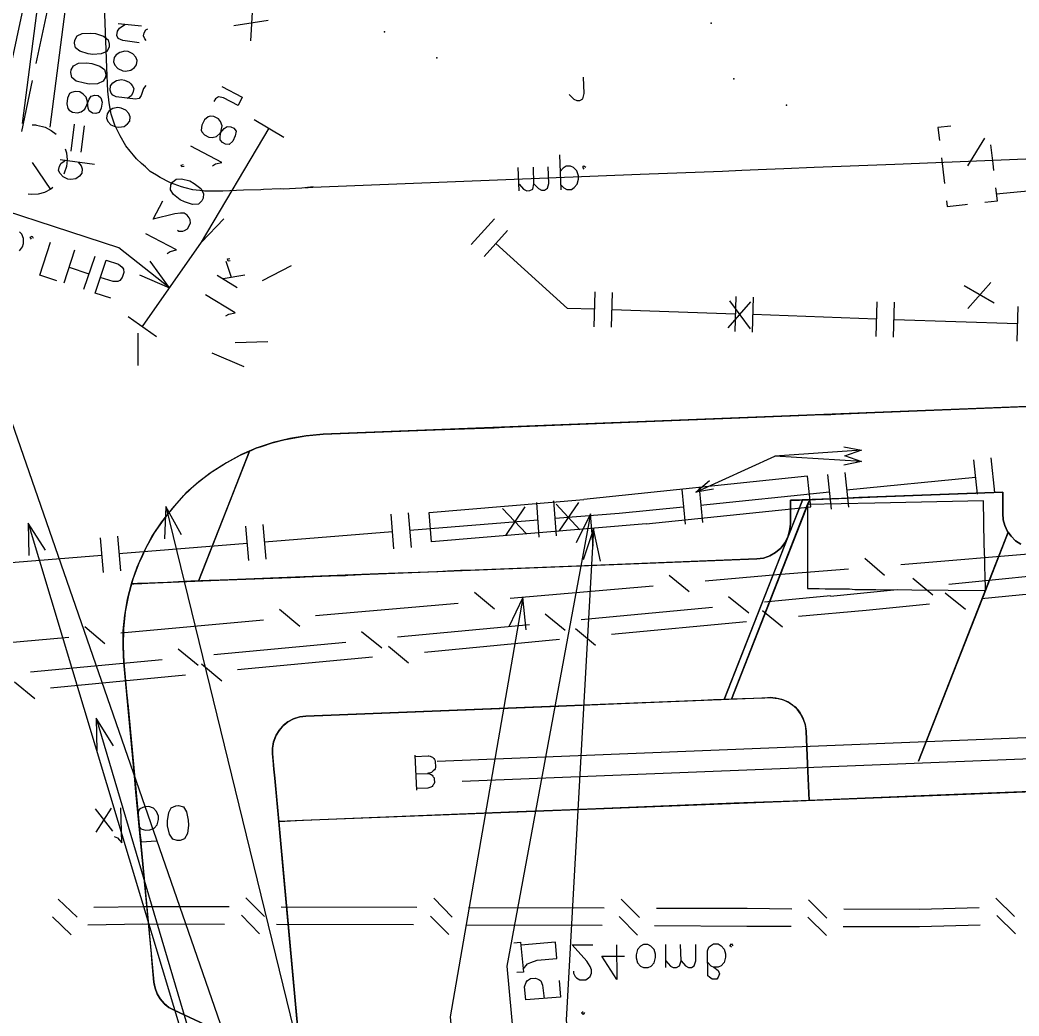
# Model space of a CAD drawing. Header units: metres. Extents: x 131 to 658, y 22 to 173.
# Drawn here: x 443.13 to 473.25, y 56.57 to 86.58 of the extents above; entities that cross this region are included whole.
import ezdxf

# ---------------------------------------------------------------- set-up
doc = ezdxf.new("R2010")
doc.units = ezdxf.units.M
for name, color, linetype in [('ELECTR_CABLE', 7, 'Continuous'), ('ELECTR_CABLE_COMM', 7, 'Continuous'), ('GAS', 7, 'Continuous'), ('GRASS', 7, 'Continuous'), ('OVERHEAD_POWER_LINE', 7, 'Continuous'), ('ROAD', 7, 'Continuous'), ('SEWER', 7, 'Continuous'), ('SIDEWALK_PATH', 7, 'Continuous'), ('TREE', 7, 'Continuous'), ('WATER_PIPELINE', 7, 'Continuous')]:
    doc.layers.add(name, color=color, linetype=linetype)

msp = doc.modelspace()

# ---------------------------------------------------------------- linework, layer by layer
at = {"layer": 'ELECTR_CABLE'}
for points in [[(459.683, 84.343), (459.828, 84.199), (459.828, 84.199), (459.916, 84.154), (459.916, 84.154), (460.005, 84.154), (460.005, 84.154), (460.094, 84.21), (460.094, 84.21), (460.138, 84.365), (460.138, 84.365), (460.116, 84.864)], [(450.185, 83.588), (451.083, 83.056)], [(446.822, 77.352), (448.598, 79.893), (448.598, 79.893), (450.64, 83.322)], [(459.439, 81.469), (459.406, 82.523)], [(458.174, 81.435), (458.152, 82.135)], [(458.174, 81.635), (458.307, 81.491), (458.307, 81.491), (458.407, 81.435), (458.407, 81.435), (458.496, 81.447), (458.496, 81.447), (458.585, 81.491), (458.585, 81.491), (458.618, 81.646), (458.618, 81.646), (458.607, 82.146)], [(458.618, 81.646), (458.762, 81.502), (458.762, 81.502), (458.851, 81.458), (458.851, 81.458), (458.94, 81.458), (458.94, 81.458), (459.029, 81.513), (459.029, 81.513), (459.073, 81.657), (459.073, 81.657), (459.051, 82.157)], [(459.428, 81.624), (459.528, 81.524), (459.528, 81.524), (459.617, 81.48), (459.617, 81.48), (459.75, 81.48), (459.75, 81.48), (459.839, 81.535), (459.839, 81.535), (459.928, 81.635), (459.928, 81.635), (459.961, 81.791), (459.961, 81.791), (459.961, 81.89), (459.961, 81.89), (459.916, 82.035), (459.916, 82.035), (459.817, 82.135), (459.817, 82.135), (459.728, 82.179), (459.728, 82.179), (459.595, 82.179), (459.595, 82.179), (459.506, 82.123), (459.506, 82.123), (459.417, 82.024)], [(460.138, 82.09), (460.094, 82.146), (460.094, 82.146), (460.127, 82.19), (460.127, 82.19), (460.183, 82.146)], [(446.733, 78.905), (447.632, 78.517), (447.632, 78.517), (446.112, 79.715), (446.112, 79.715), (440.741, 81.469)], [(448.598, 79.893), (449.275, 80.592)], [(443.116, 79.627), (443.205, 79.749), (443.205, 79.749), (443.238, 79.849), (443.238, 79.849), (443.238, 80.004), (443.238, 80.004), (443.183, 80.126), (443.183, 80.126), (443.116, 80.204)], [(443.471, 79.982), (443.438, 80.037), (443.438, 80.037), (443.493, 80.071), (443.493, 80.071), (443.527, 80.015)], [(444.237, 78.728), (443.726, 78.894), (443.726, 78.894), (444.048, 79.893)], [(444.459, 78.661), (444.78, 79.66)], [(445.38, 79.46), (445.047, 78.462)], [(445.868, 78.206), (445.391, 78.351), (445.391, 78.351), (445.724, 79.349), (445.724, 79.349), (446.101, 79.227), (446.101, 79.227), (446.212, 79.138), (446.212, 79.138), (446.245, 79.072), (446.245, 79.072), (446.256, 78.972), (446.256, 78.972), (446.212, 78.828), (446.212, 78.828), (446.134, 78.739), (446.134, 78.739), (446.079, 78.706), (446.079, 78.706), (445.935, 78.706), (445.935, 78.706), (445.546, 78.828)], [(447.632, 78.517), (447.055, 79.316)], [(449.508, 78.828), (449.341, 79.305)], [(449.463, 79.327), (449.408, 79.316), (449.408, 79.316), (449.386, 79.383), (449.386, 79.383), (449.452, 79.394)], [(444.614, 79.138), (445.202, 78.939)], [(450.44, 78.739), (451.316, 79.183)], [(449.674, 78.517), (449.075, 78.883)], [(449.907, 78.894), (449.252, 78.783)], [(449.33, 77.674), (449.419, 77.718), (449.419, 77.718), (449.619, 77.762), (449.619, 77.762), (448.72, 78.306)], [(446.389, 77.651), (447.244, 77.052)], [(446.678, 77.152), (446.678, 76.176)], [(449.619, 76.864), (450.595, 76.897)], [(448.908, 76.553), (449.874, 76.142)], [(447.521, 71.926), (447.488, 70.949)], [(447.998, 71.071), (447.521, 71.926), (447.521, 71.926), (455.788, 38.147), (455.788, 38.147), (456.543, 29.847)], [(443.893, 70.605), (443.371, 71.426), (453.502, 37.781), (454.782, 23.66)], [(443.371, 71.426), (443.393, 70.45)], [(445.946, 64.713), (445.424, 65.545), (445.424, 65.545), (453.613, 37.914), (453.613, 37.914), (454.313, 30.124)], [(445.424, 65.545), (445.446, 64.568)]]:
    msp.add_lwpolyline(points, dxfattribs=at)
at = {"layer": 'ELECTR_CABLE_COMM'}
for points in [[(474.02, 70.527), (469.682, 70.172)], [(469.193, 69.85), (468.594, 70.361)], [(468.106, 70.039), (465.942, 69.862)], [(475.141, 69.973), (471.135, 69.573)], [(463.301, 69.351), (462.702, 69.85)], [(465.942, 69.862), (463.789, 69.673)], [(470.647, 69.251), (470.048, 69.751)], [(457.431, 68.83), (456.832, 69.329)], [(462.213, 69.529), (457.908, 69.151)], [(469.571, 69.418), (467.562, 69.218)], [(471.635, 68.818), (471.024, 69.318)], [(475.94, 69.518), (472.112, 69.14)], [(456.343, 69.007), (452.038, 68.63)], [(458.385, 68.208), (458.285, 69.185), (458.285, 69.185), (456.099, 56.545), (456.099, 56.545), (456.576, 51.319)], [(458.285, 69.185), (457.864, 68.297)], [(465.099, 68.707), (464.488, 69.207)], [(467.562, 69.229), (465.576, 69.04)], [(470.547, 68.985), (468.638, 68.796)], [(451.561, 68.308), (450.95, 68.818)], [(459.561, 68.186), (458.962, 68.685)], [(464.011, 68.885), (460.05, 68.508)], [(466.12, 68.286), (465.509, 68.785)], [(468.638, 68.796), (466.597, 68.608)], [(450.473, 68.497), (446.168, 68.108)], [(465.032, 68.452), (460.96, 68.064)], [(445.69, 67.786), (445.08, 68.297)], [(454.035, 67.653), (453.425, 68.153)], [(458.485, 68.363), (454.512, 67.986)], [(460.482, 67.742), (459.872, 68.241)], [(444.603, 67.975), (440.297, 67.598)], [(452.948, 67.831), (448.975, 67.454)], [(459.395, 67.92), (455.322, 67.531)], [(448.498, 67.132), (447.899, 67.631)], [(454.845, 67.209), (454.235, 67.709)], [(447.41, 67.309), (443.449, 66.932)], [(449.208, 66.666), (448.598, 67.176)], [(453.758, 67.387), (449.685, 66.999)], [(443.571, 66.133), (442.961, 66.632)], [(448.121, 66.843), (444.048, 66.455)], [(444.847, 59.553), (444.281, 60.096)], [(450.495, 59.575), (449.94, 60.13)], [(456.155, 59.553), (455.6, 60.119)], [(461.803, 59.542), (461.248, 60.096)], [(467.451, 59.519), (466.896, 60.074)], [(473.11, 59.575), (472.545, 60.119)], [(449.43, 59.863), (446.833, 59.863), (446.833, 59.863), (445.358, 59.841)], [(455.089, 59.841), (451.006, 59.852)], [(460.738, 59.819), (456.654, 59.83)], [(466.397, 59.797), (465.054, 59.808), (465.054, 59.808), (462.313, 59.808)], [(472.045, 59.83), (470.248, 59.786), (470.248, 59.786), (467.962, 59.797)], [(444.669, 59.02), (444.104, 59.564)], [(449.297, 59.331), (446.833, 59.342), (446.833, 59.342), (445.169, 59.309)], [(450.351, 59.053), (449.807, 59.608)], [(456.055, 59.031), (455.5, 59.586)], [(461.747, 59.009), (461.193, 59.575)], [(467.44, 58.998), (466.885, 59.553)], [(473.144, 59.053), (472.578, 59.597)], [(454.989, 59.32), (450.861, 59.331)], [(460.682, 59.297), (456.565, 59.309)], [(466.375, 59.275), (465.043, 59.275), (465.043, 59.275), (462.258, 59.286)], [(472.079, 59.309), (470.248, 59.264), (470.248, 59.264), (467.95, 59.264)], [(463.867, 58.188), (463.956, 58.088), (463.956, 58.088), (464.044, 58.043), (464.044, 58.043), (464.178, 57.944), (464.178, 57.944), (464.222, 57.844), (464.222, 57.844), (464.178, 57.744), (464.178, 57.744), (464.133, 57.688), (464.133, 57.688), (464, 57.688), (464, 57.688), (463.911, 57.744), (463.911, 57.744), (463.867, 57.788), (463.867, 57.788), (463.856, 58.532), (463.856, 58.532), (463.9, 58.643), (463.9, 58.643), (463.945, 58.687), (463.945, 58.687), (464.033, 58.743), (464.033, 58.743), (464.178, 58.743), (464.178, 58.743), (464.266, 58.687), (464.266, 58.687), (464.355, 58.587), (464.355, 58.587), (464.4, 58.443), (464.4, 58.443), (464.4, 58.343), (464.4, 58.343), (464.355, 58.188), (464.355, 58.188), (464.266, 58.088), (464.266, 58.088), (464.178, 58.043), (464.178, 58.043), (464.044, 58.043)], [(464.577, 58.643), (464.533, 58.687), (464.533, 58.687), (464.577, 58.743), (464.577, 58.743), (464.621, 58.687)], [(459.817, 57.921), (459.817, 57.866), (459.817, 57.866), (459.861, 57.766), (459.861, 57.766), (459.905, 57.722), (459.905, 57.722), (460.005, 57.666), (460.005, 57.666), (460.183, 57.666), (460.183, 57.666), (460.272, 57.722), (460.272, 57.722), (460.316, 57.766), (460.316, 57.766), (460.36, 57.866), (460.36, 57.866), (460.36, 57.966), (460.36, 57.966), (460.316, 58.066), (460.316, 58.066), (460.216, 58.221), (460.216, 58.221), (459.772, 58.72), (459.772, 58.72), (460.394, 58.72)], [(461.115, 58.72), (461.126, 57.677), (461.126, 57.677), (460.671, 58.376), (460.671, 58.376), (461.348, 58.376)], [(461.925, 58.032), (462.069, 58.032), (462.069, 58.032), (462.158, 58.077), (462.158, 58.077), (462.247, 58.177), (462.247, 58.177), (462.291, 58.332), (462.291, 58.332), (462.291, 58.432), (462.291, 58.432), (462.247, 58.576), (462.247, 58.576), (462.147, 58.676), (462.147, 58.676), (462.058, 58.731), (462.058, 58.731), (461.925, 58.731), (461.925, 58.731), (461.836, 58.676), (461.836, 58.676), (461.747, 58.576), (461.747, 58.576), (461.703, 58.421), (461.703, 58.421), (461.703, 58.321), (461.703, 58.321), (461.747, 58.177), (461.747, 58.177), (461.836, 58.077), (461.836, 58.077), (461.925, 58.032)], [(462.602, 58.032), (462.602, 58.731)], [(462.602, 58.232), (462.735, 58.077), (462.735, 58.077), (462.824, 58.032), (462.824, 58.032), (462.924, 58.032), (462.924, 58.032), (463.012, 58.088), (463.012, 58.088), (463.057, 58.232), (463.057, 58.232), (463.046, 58.731)], [(463.057, 58.232), (463.19, 58.088), (463.19, 58.088), (463.279, 58.032), (463.279, 58.032), (463.368, 58.032), (463.368, 58.032), (463.456, 58.088), (463.456, 58.088), (463.501, 58.232), (463.501, 58.232), (463.501, 58.731)]]:
    msp.add_lwpolyline(points, dxfattribs=at)
at = {"layer": 'GAS'}
for points in [[(450.14, 86.995), (450.074, 85.952)], [(450.606, 86.573), (449.574, 86.407)], [(456.732, 79.815), (457.431, 80.592)], [(457.12, 79.46), (457.83, 80.237)], [(460.449, 77.873), (459.639, 77.896), (459.639, 77.896), (457.475, 79.849)], [(460.438, 77.341), (460.471, 78.395)], [(460.96, 77.33), (460.993, 78.373)], [(465.154, 78.095), (464.466, 77.307)], [(464.522, 78.118), (465.143, 77.274)], [(464.688, 77.196), (464.721, 78.251)], [(465.21, 77.174), (465.243, 78.228)], [(468.938, 77.052), (468.971, 78.095)], [(469.46, 77.03), (469.493, 78.084)], [(464.699, 77.718), (460.971, 77.851)], [(473.188, 76.908), (473.221, 77.951)], [(468.949, 77.574), (465.221, 77.707)], [(473.199, 77.43), (469.482, 77.552)], [(471.879, 73.335), (471.99, 72.292)], [(472.4, 73.39), (472.511, 72.347)], [(467.995, 72.946), (468.106, 71.903)], [(462.003, 71.404), (466.974, 71.914), (466.974, 71.914), (466.874, 72.835), (466.874, 72.835), (460.127, 72.136)], [(467.473, 72.891), (467.584, 71.848)], [(468.05, 72.425), (471.934, 72.813)], [(463.079, 72.436), (463.179, 71.393)], [(463.601, 72.491), (463.7, 71.448)], [(463.645, 71.97), (467.529, 72.369)], [(462.003, 71.404), (455.533, 70.86), (455.533, 70.86), (455.467, 71.748), (455.467, 71.748), (460.127, 72.136)], [(458.696, 72.048), (458.773, 71.004)], [(459.217, 72.092), (459.295, 71.038)], [(460.005, 71.226), (459.295, 71.992)], [(459.384, 71.182), (459.972, 72.048)], [(454.313, 71.692), (454.39, 70.649)], [(454.834, 71.737), (454.923, 70.694)], [(458.396, 71.104), (457.675, 71.87)], [(457.775, 71.049), (458.363, 71.914)], [(460.405, 70.727), (460.327, 71.704), (460.327, 71.704), (457.808, 58.077), (457.808, 58.077), (458.818, 47.069)], [(459.262, 71.57), (461.193, 71.726)], [(460.327, 71.704), (459.894, 70.827)], [(461.193, 71.726), (463.123, 71.914)], [(454.879, 71.215), (455.5, 71.26), (455.5, 71.26), (458.74, 71.526)], [(449.929, 71.337), (450.018, 70.294)], [(450.451, 71.382), (450.54, 70.339)], [(450.495, 70.86), (454.357, 71.171)], [(460.627, 70.283), (460.416, 71.249), (460.416, 71.249), (459.595, 56.457), (459.595, 56.457), (460.127, 50.709)], [(460.416, 71.249), (460.105, 70.317)], [(445.546, 70.982), (445.635, 69.939)], [(446.068, 71.027), (446.156, 69.984)], [(446.112, 70.505), (449.974, 70.816)], [(441.729, 70.15), (445.591, 70.461)], [(458.019, 58.776), (458.219, 58.798), (458.219, 58.798), (458.307, 57.899), (458.307, 57.899), (458.108, 57.888)], [(458.296, 57.988), (458.429, 58.143), (458.429, 58.143), (458.529, 58.188), (458.529, 58.188), (458.718, 58.254), (458.718, 58.254), (459.317, 58.31), (459.317, 58.31), (459.273, 58.798), (459.273, 58.798), (458.23, 58.709)], [(459.384, 57.644), (459.428, 57.145), (459.428, 57.145), (458.374, 57.056), (458.374, 57.056), (458.341, 57.455), (458.341, 57.455), (458.385, 57.589), (458.385, 57.589), (458.429, 57.644), (458.429, 57.644), (458.518, 57.699), (458.518, 57.699), (458.674, 57.711), (458.674, 57.711), (458.773, 57.677), (458.773, 57.677), (458.829, 57.633), (458.829, 57.633), (458.884, 57.5), (458.884, 57.5), (458.929, 57.1)], [(460.149, 56.679), (460.105, 56.623), (460.105, 56.623), (460.061, 56.667), (460.061, 56.667), (460.105, 56.712)]]:
    msp.add_lwpolyline(points, dxfattribs=at)
at = {"layer": 'GRASS'}
for points in [[(475.419, 82.467), (469.504, 82.234), (467.074, 82.135), (466.153, 82.101), (465.631, 82.079), (464.888, 82.046), (464.311, 82.024), (461.825, 81.924), (451.96, 81.535), (451.738, 81.524), (451.971, 81.558), (451.627, 81.513), (451.061, 81.491), (450.981, 81.501), (450.473, 81.48), (450.384, 81.469), (449.863, 81.458), (449.241, 81.424), (449.042, 81.424), (448.687, 81.424), (448.653, 81.435), (448.343, 81.469), (448.109, 81.524), (447.998, 81.558), (447.666, 81.68), (447.643, 81.691), (447.355, 81.835), (447.244, 81.913), (447.055, 82.024), (446.911, 82.157), (446.789, 82.257), (446.645, 82.401), (446.545, 82.512), (446.445, 82.634), (446.323, 82.789), (446.145, 83.089), (445.99, 83.411), (445.879, 83.744), (445.812, 84.088), (445.779, 84.443), (445.746, 85.142), (445.613, 88.659)], [(473.299, 70.794), (473.144, 70.894), (473.011, 71.027), (472.9, 71.171), (472.822, 71.348), (472.766, 71.526), (472.755, 71.715), (472.755, 72.192), (472.755, 72.358), (468.417, 72.192), (467.895, 72.17), (466.708, 72.125), (466.619, 72.114), (466.552, 72.114), (466.353, 72.114), (466.353, 72.014), (466.353, 71.67), (466.353, 71.415), (466.353, 71.393), (466.33, 71.204), (466.33, 71.193), (466.275, 71.004), (466.197, 70.849), (466.186, 70.827), (466.075, 70.683), (466.064, 70.672), (465.909, 70.538), (465.731, 70.439), (465.687, 70.416), (465.542, 70.372), (465.343, 70.35), (459.65, 70.117), (459.129, 70.095), (456.854, 70.006), (456.41, 69.995), (456.021, 69.973), (455.722, 69.961), (453.935, 69.895), (449.43, 69.717), (448.886, 69.695), (448.831, 69.695), (448.664, 69.684), (448.576, 69.684), (448.509, 69.673), (449.497, 72.181), (450.051, 73.59), (450.118, 73.623), (450.24, 73.679), (450.406, 73.734), (450.728, 73.845), (451.083, 73.934), (451.239, 73.967), (451.749, 74.056), (452.271, 74.1), (455.644, 74.234), (457.42, 74.3), (457.73, 74.311), (462.014, 74.489), (464.577, 74.589), (466.608, 74.666), (467.318, 74.7), (467.573, 74.7), (467.717, 74.711), (468.905, 74.755), (469.426, 74.777), (476.229, 75.044)]]:
    msp.add_lwpolyline(points, dxfattribs=at)
for points in [[(447.721, 71.87), (448.065, 72.258), (448.453, 72.614), (448.864, 72.935), (449.297, 73.213), (449.763, 73.468), (450.051, 73.59), (448.509, 69.673), (448.276, 69.673), (447.91, 69.651), (447.577, 69.64), (447.288, 69.628), (447.033, 69.617), (446.833, 69.606), (446.667, 69.606), (446.556, 69.595), (446.489, 69.595), (446.512, 69.662), (446.656, 70.095), (446.867, 70.572), (446.878, 70.594), (447.111, 71.027), (447.399, 71.459)], [(450.784, 64.014), (450.762, 64.28), (450.739, 64.469), (450.739, 64.502), (450.739, 64.657), (450.751, 64.69), (450.773, 64.835), (450.839, 65.012), (450.85, 65.034), (450.939, 65.179), (450.95, 65.201), (451.061, 65.323), (451.083, 65.334), (451.205, 65.434), (451.372, 65.523), (451.527, 65.578), (451.561, 65.589), (451.749, 65.611), (459.373, 65.911), (461.248, 65.989), (465.742, 66.166), (465.898, 66.155), (465.942, 66.155), (466.142, 66.1), (466.33, 66.011), (466.497, 65.889), (466.63, 65.734), (466.73, 65.556), (466.796, 65.356), (466.83, 65.157), (466.874, 64.169), (466.918, 63.07), (466.43, 63.048), (464.655, 62.982), (459.994, 62.793), (458.119, 62.726), (450.928, 62.438), (450.806, 63.736)]]:
    msp.add_lwpolyline(points, close=True, dxfattribs=at)
at = {"layer": 'OVERHEAD_POWER_LINE'}
for points in [[(468.494, 73.623), (465.887, 73.446)], [(467.962, 73.723), (468.494, 73.623), (468.494, 73.623), (467.984, 73.446)], [(463.501, 72.358), (465.887, 73.446)], [(468.494, 73.279), (465.887, 73.446)], [(467.984, 73.457), (468.494, 73.279), (468.494, 73.279), (467.962, 73.168)], [(464.033, 72.447), (463.501, 72.358), (463.501, 72.358), (463.911, 72.713)]]:
    msp.add_lwpolyline(points, dxfattribs=at)
at = {"layer": 'ROAD'}
for points in [[(474.779, 74.987), (452.271, 74.101), (452.27, 74.101), (452.27, 74.1), (451.761, 74.056), (451.76, 74.056), (451.261, 73.979), (451.261, 73.978), (451.26, 73.978), (450.762, 73.857), (450.762, 73.856), (450.761, 73.856), (450.274, 73.69), (450.273, 73.69), (449.808, 73.49), (449.807, 73.49), (449.806, 73.49), (449.353, 73.246), (449.352, 73.246), (448.92, 72.969), (448.919, 72.969), (448.919, 72.968), (448.52, 72.669), (448.519, 72.669), (448.132, 72.326), (448.132, 72.325), (448.131, 72.325), (448.131, 72.324), (447.788, 71.948), (447.787, 71.948), (447.787, 71.947), (447.466, 71.549), (447.466, 71.548), (447.465, 71.548), (447.177, 71.127), (447.177, 71.126), (446.922, 70.683), (446.922, 70.682), (446.789, 70.383), (446.711, 70.217), (446.711, 70.216), (446.534, 69.74), (446.533, 69.739), (446.4, 69.252), (446.4, 69.251), (446.301, 68.753), (446.3, 68.752), (446.3, 68.751), (446.245, 68.242), (446.245, 68.241), (446.234, 67.731), (446.234, 67.73), (446.256, 67.221), (446.256, 67.22), (446.345, 66.233), (446.367, 66.078), (446.367, 66.077), (446.367, 66.005), (446.367, 66.003), (446.367, 66.002), (446.369, 65.999), (446.369, 65.998), (446.371, 65.996), (446.377, 65.99), (446.377, 65.989), (446.378, 65.988), (446.378, 65.987), (447.166, 57.589), (447.166, 57.588), (447.199, 57.412), (447.199, 57.411), (447.2, 57.41), (447.265, 57.246), (447.266, 57.245), (447.266, 57.244), (447.354, 57.09), (447.355, 57.089), (447.355, 57.088), (447.476, 56.946), (447.476, 56.945), (447.477, 56.945), (447.478, 56.944), (447.609, 56.835), (447.609, 56.834), (447.61, 56.834), (447.611, 56.833), (447.776, 56.745), (447.777, 56.745), (449.152, 56.102)], [(452.814, 41.944), (451.061, 60.973), (450.928, 62.436), (450.928, 62.437), (450.928, 62.438), (450.929, 62.438), (451.649, 62.471), (461.004, 62.837), (481.543, 63.647)]]:
    msp.add_lwpolyline(points, dxfattribs=at)
at = {"layer": 'SEWER'}
for points in [[(443.205, 83.466), (444.092, 90.291)], [(444.037, 83.355), (444.925, 90.18)], [(441.607, 79.394), (443.504, 88.249)], [(443.615, 85.275), (443.948, 86.817)], [(446.722, 85.896), (446.223, 85.963), (446.223, 85.963), (446.09, 86.03), (446.09, 86.03), (446.045, 86.118), (446.045, 86.118), (446.068, 86.251), (446.068, 86.251), (446.123, 86.34), (446.123, 86.34), (446.29, 86.451)], [(446.789, 86.396), (446.09, 86.473)], [(445.812, 85.763), (445.746, 85.63), (445.746, 85.63), (445.579, 85.563), (445.579, 85.563), (445.324, 85.541), (445.324, 85.541), (445.18, 85.563), (445.18, 85.563), (444.936, 85.641), (444.936, 85.641), (444.803, 85.741), (444.803, 85.741), (444.769, 85.885), (444.769, 85.885), (444.78, 85.974), (444.78, 85.974), (444.847, 86.107), (444.847, 86.107), (445.002, 86.174), (445.002, 86.174), (445.258, 86.185), (445.258, 86.185), (445.402, 86.174), (445.402, 86.174), (445.646, 86.096), (445.646, 86.096), (445.79, 85.985), (445.79, 85.985), (445.812, 85.852), (445.812, 85.852), (445.812, 85.763)], [(446.933, 85.963), (446.889, 86.018), (446.889, 86.018), (446.856, 86.107), (446.856, 86.107), (446.867, 86.196), (446.867, 86.196), (446.922, 86.285), (446.922, 86.285), (446.978, 86.318)], [(446.645, 85.231), (446.656, 85.364), (446.656, 85.364), (446.623, 85.464), (446.623, 85.464), (446.534, 85.563), (446.534, 85.563), (446.389, 85.63), (446.389, 85.63), (446.29, 85.641), (446.29, 85.641), (446.134, 85.608), (446.134, 85.608), (446.023, 85.53), (446.023, 85.53), (445.968, 85.452), (445.968, 85.452), (445.946, 85.319), (445.946, 85.319), (445.99, 85.219), (445.99, 85.219), (446.079, 85.12), (446.079, 85.12), (446.223, 85.053), (446.223, 85.053), (446.312, 85.042), (446.312, 85.042), (446.467, 85.075), (446.467, 85.075), (446.578, 85.153), (446.578, 85.153), (446.645, 85.231)], [(445.701, 84.864), (445.635, 84.742), (445.635, 84.742), (445.468, 84.665), (445.468, 84.665), (445.213, 84.654), (445.213, 84.654), (445.069, 84.676), (445.069, 84.676), (444.825, 84.742), (444.825, 84.742), (444.692, 84.853), (444.692, 84.853), (444.658, 84.998), (444.658, 84.998), (444.669, 85.086), (444.669, 85.086), (444.736, 85.208), (444.736, 85.208), (444.891, 85.286), (444.891, 85.286), (445.147, 85.297), (445.147, 85.297), (445.291, 85.275), (445.291, 85.275), (445.535, 85.197), (445.535, 85.197), (445.679, 85.097), (445.679, 85.097), (445.713, 84.953), (445.713, 84.953), (445.701, 84.864)], [(443.183, 83.222), (443.504, 84.764)], [(446.922, 84.609), (446.856, 84.52), (446.856, 84.52), (446.778, 84.31), (446.778, 84.31), (446.722, 84.221), (446.722, 84.221), (446.611, 84.199), (446.611, 84.199), (446.023, 84.265), (446.023, 84.265), (445.923, 84.321), (445.923, 84.321), (445.879, 84.376), (445.879, 84.376), (445.846, 84.465), (445.846, 84.465), (445.857, 84.598), (445.857, 84.598), (445.923, 84.687), (445.923, 84.687), (446.034, 84.764), (446.034, 84.764), (446.19, 84.787), (446.19, 84.787), (446.279, 84.776), (446.279, 84.776), (446.423, 84.709), (446.423, 84.709), (446.467, 84.665), (446.467, 84.665), (446.512, 84.609), (446.512, 84.609), (446.556, 84.52), (446.556, 84.52), (446.534, 84.387), (446.534, 84.387), (446.478, 84.298), (446.478, 84.298), (446.367, 84.221)], [(445.579, 83.932), (445.513, 83.799), (445.513, 83.799), (445.413, 83.766), (445.413, 83.766), (445.313, 83.777), (445.313, 83.777), (445.213, 83.843), (445.213, 83.843), (445.18, 83.932), (445.18, 83.932), (445.158, 84.121), (445.158, 84.121), (445.124, 84.254), (445.124, 84.254), (445.036, 84.354), (445.036, 84.354), (444.936, 84.42), (444.936, 84.42), (444.792, 84.432), (444.792, 84.432), (444.681, 84.398), (444.681, 84.398), (444.625, 84.365), (444.625, 84.365), (444.559, 84.232), (444.559, 84.232), (444.536, 84.054), (444.536, 84.054), (444.57, 83.921), (444.57, 83.921), (444.614, 83.866), (444.614, 83.866), (444.714, 83.81), (444.714, 83.81), (444.858, 83.788), (444.858, 83.788), (444.969, 83.821), (444.969, 83.821), (445.08, 83.899), (445.08, 83.899), (445.147, 84.032), (445.147, 84.032), (445.213, 84.199), (445.213, 84.199), (445.269, 84.287), (445.269, 84.287), (445.38, 84.321), (445.38, 84.321), (445.48, 84.31), (445.48, 84.31), (445.568, 84.243), (445.568, 84.243), (445.602, 84.11), (445.602, 84.11), (445.579, 83.932)], [(449.208, 84.576), (449.829, 84.254), (449.829, 84.254), (449.707, 84.01), (449.707, 84.01), (449.264, 84.243), (449.264, 84.243), (449.108, 84.265), (449.108, 84.265), (449.019, 84.21), (449.019, 84.21), (448.975, 84.132)], [(446.434, 83.533), (446.445, 83.666), (446.445, 83.666), (446.412, 83.766), (446.412, 83.766), (446.323, 83.866), (446.323, 83.866), (446.179, 83.932), (446.179, 83.932), (446.079, 83.943), (446.079, 83.943), (445.923, 83.921), (445.923, 83.921), (445.812, 83.843), (445.812, 83.843), (445.757, 83.755), (445.757, 83.755), (445.735, 83.622), (445.735, 83.622), (445.779, 83.522), (445.779, 83.522), (445.868, 83.422), (445.868, 83.422), (446.012, 83.366), (446.012, 83.366), (446.112, 83.355), (446.112, 83.355), (446.267, 83.377), (446.267, 83.377), (446.367, 83.455), (446.367, 83.455), (446.434, 83.533)], [(444.669, 82.634), (444.769, 83.444)], [(449.541, 82.934), (449.43, 82.834), (449.43, 82.834), (449.319, 82.845), (449.319, 82.845), (449.23, 82.889), (449.23, 82.889), (449.164, 82.978), (449.164, 82.978), (449.164, 83.078), (449.164, 83.078), (449.197, 83.255), (449.197, 83.255), (449.219, 83.4), (449.219, 83.4), (449.175, 83.522), (449.175, 83.522), (449.108, 83.61), (449.108, 83.61), (448.975, 83.677), (448.975, 83.677), (448.864, 83.688), (448.864, 83.688), (448.797, 83.666), (448.797, 83.666), (448.687, 83.577), (448.687, 83.577), (448.609, 83.411), (448.609, 83.411), (448.587, 83.266), (448.587, 83.266), (448.609, 83.211), (448.609, 83.211), (448.687, 83.122), (448.687, 83.122), (448.82, 83.056), (448.82, 83.056), (448.92, 83.044), (448.92, 83.044), (449.053, 83.078), (449.053, 83.078), (449.164, 83.178), (449.164, 83.178), (449.286, 83.311), (449.286, 83.311), (449.375, 83.377), (449.375, 83.377), (449.485, 83.366), (449.485, 83.366), (449.574, 83.322), (449.574, 83.322), (449.641, 83.233), (449.641, 83.233), (449.619, 83.089), (449.619, 83.089), (449.541, 82.934)], [(443.493, 83.422), (443.593, 83.422), (443.593, 83.422), (443.626, 83.411), (443.626, 83.411), (443.804, 83.377), (443.804, 83.377), (443.882, 83.355)], [(443.882, 83.355), (444.07, 83.255), (444.07, 83.255), (444.215, 83.144)], [(444.969, 82.601), (445.069, 83.4)], [(471.191, 83.388), (470.802, 83.344), (470.802, 83.344), (470.847, 82.956)], [(471.701, 82.19), (472.212, 83.022)], [(444.492, 82.7), (444.525, 82.578), (444.525, 82.578), (444.547, 82.368), (444.547, 82.368), (444.525, 82.168), (444.525, 82.168), (444.459, 81.968), (444.459, 81.968), (444.448, 81.935)], [(448.931, 82.19), (449.019, 82.246), (449.019, 82.246), (449.208, 82.29), (449.208, 82.29), (448.276, 82.778)], [(472.489, 82.046), (472.467, 82.257), (472.467, 82.257), (472.4, 82.823)], [(443.493, 82.29), (444.048, 81.48)], [(444.88, 82.301), (444.969, 82.19), (444.969, 82.19), (445.002, 82.101), (445.002, 82.101), (444.991, 81.968), (444.991, 81.968), (444.925, 81.879), (444.925, 81.879), (444.814, 81.802), (444.814, 81.802), (444.658, 81.779), (444.658, 81.779), (444.57, 81.791), (444.57, 81.791), (444.425, 81.857), (444.425, 81.857), (444.337, 81.957), (444.337, 81.957), (444.292, 82.046), (444.292, 82.046), (444.314, 82.179), (444.314, 82.179), (444.37, 82.268), (444.37, 82.268), (444.481, 82.345)], [(445.369, 82.234), (444.337, 82.368)], [(448.076, 82.168), (448.01, 82.157), (448.01, 82.157), (447.987, 82.212), (447.987, 82.212), (448.054, 82.234)], [(470.913, 82.434), (471.002, 81.657)], [(448.609, 81.136), (448.509, 81.036), (448.509, 81.036), (448.331, 81.025), (448.331, 81.025), (448.087, 81.103), (448.087, 81.103), (447.954, 81.169), (447.954, 81.169), (447.754, 81.324), (447.754, 81.324), (447.666, 81.469), (447.666, 81.469), (447.677, 81.613), (447.677, 81.613), (447.721, 81.702), (447.721, 81.702), (447.832, 81.791), (447.832, 81.791), (447.998, 81.802), (447.998, 81.802), (448.243, 81.735), (448.243, 81.735), (448.376, 81.657), (448.376, 81.657), (448.576, 81.502), (448.576, 81.502), (448.664, 81.358), (448.664, 81.358), (448.653, 81.214), (448.653, 81.214), (448.609, 81.136)], [(472.556, 81.347), (475.74, 81.646)], [(444.115, 81.535), (444.059, 81.491), (444.059, 81.491), (443.871, 81.391), (443.871, 81.391), (443.671, 81.336), (443.671, 81.336), (443.46, 81.324), (443.46, 81.324), (443.371, 81.336)], [(472.6, 81.136), (472.545, 81.524)], [(447.876, 80.248), (447.921, 80.226), (447.921, 80.226), (448.032, 80.226), (448.032, 80.226), (448.087, 80.237), (448.087, 80.237), (448.176, 80.292), (448.176, 80.292), (448.265, 80.459), (448.265, 80.459), (448.254, 80.559), (448.254, 80.559), (448.232, 80.625), (448.232, 80.625), (448.165, 80.703), (448.165, 80.703), (448.076, 80.759), (448.076, 80.759), (447.965, 80.759), (447.965, 80.759), (447.799, 80.747), (447.799, 80.747), (447.144, 80.581), (447.144, 80.581), (447.433, 81.136)], [(471.058, 81.136), (471.08, 80.969), (471.08, 80.969), (471.624, 81.025), (471.624, 81.025), (471.69, 81.036)], [(472.212, 81.091), (472.6, 81.136)], [(447.566, 79.549), (447.655, 79.604), (447.655, 79.604), (447.843, 79.66), (447.843, 79.66), (446.922, 80.137)], [(472.4, 78.672), (471.701, 77.896)], [(472.5, 78.051), (471.59, 78.572)], [(442.461, 76.431), (441.906, 77.241), (455.533, 37.981), (456.828, 23.782)]]:
    msp.add_lwpolyline(points, dxfattribs=at)
at = {"layer": 'SIDEWALK_PATH'}
msp.add_lwpolyline([(466.353, 71.437), (466.353, 72.014), (466.353, 72.114), (466.386, 72.114), (466.619, 72.114), (466.634, 72.115), (466.697, 72.125), (466.719, 72.125), (466.881, 72.125), (468.983, 72.214), (472.755, 72.358), (472.755, 72.192), (472.755, 71.715), (472.766, 71.526), (472.822, 71.348), (472.9, 71.171), (472.922, 71.149), (472.234, 69.395), (472.234, 69.462), (472.223, 69.817), (472.212, 70.117), (472.212, 70.328), (472.201, 70.794), (472.178, 72.092), (468.905, 72.025), (466.874, 71.981), (466.926, 72.117), (466.926, 72.117), (464.577, 66.122), (464.355, 66.111), (466.715, 72.115), (466.715, 72.115), (466.275, 71.004), (466.33, 71.193), (466.353, 71.393)], close=True, dxfattribs=at)
for points in [[(481.544, 63.647), (470.78, 63.226), (466.918, 63.07), (466.874, 64.169), (466.83, 65.157), (466.808, 65.334), (466.752, 65.512), (466.663, 65.678), (466.563, 65.822), (466.419, 65.944), (466.275, 66.044), (466.097, 66.111), (465.92, 66.155), (465.742, 66.166), (465.587, 66.155), (464.577, 66.122), (466.874, 71.981), (466.874, 69.451), (467.029, 69.451), (467.218, 69.451), (467.407, 69.44), (467.606, 69.44), (467.795, 69.44), (467.973, 69.44), (468.139, 69.44), (468.295, 69.429), (468.417, 69.429), (468.505, 69.429), (468.927, 69.429), (472.201, 69.395), (472.234, 69.395), (470.217, 64.255), (470.217, 64.255), (472.922, 71.149), (473.011, 71.027), (473.144, 70.894), (473.299, 70.794)], [(449.963, 55.724), (447.777, 56.745), (447.61, 56.834), (447.477, 56.945), (447.41, 57.023), (447.355, 57.089), (447.266, 57.245), (447.2, 57.411), (447.177, 57.533), (447.166, 57.589), (447.122, 58.055), (447.089, 58.41), (447.089, 58.443), (446.623, 63.326), (446.578, 63.803), (446.256, 67.221), (446.234, 67.698), (446.234, 68.175), (446.29, 68.652), (446.367, 69.129), (446.489, 69.595), (446.556, 69.595), (446.656, 69.606), (446.8, 69.606), (446.978, 69.617), (447.2, 69.628), (448.886, 69.695), (449.119, 69.706), (451.561, 69.795), (451.727, 69.806), (452.737, 69.85), (452.77, 69.85), (452.837, 69.85), (452.937, 69.85), (453.081, 69.862), (453.236, 69.862), (453.414, 69.873), (465.343, 70.35), (465.542, 70.372), (465.731, 70.439), (465.909, 70.538), (466.064, 70.672), (466.186, 70.827), (466.275, 71.004), (464.355, 66.111), (464.333, 66.111), (464.266, 66.1), (464.167, 66.1), (464.033, 66.1), (463.867, 66.089), (463.667, 66.078), (451.749, 65.611), (451.561, 65.589), (451.372, 65.523), (451.205, 65.434), (451.061, 65.323), (450.939, 65.179), (450.852, 65.033), (450.771, 64.827), (450.739, 64.657), (450.739, 64.469), (450.784, 64.014), (450.806, 63.736), (452.504, 45.304)]]:
    msp.add_lwpolyline(points, dxfattribs=at)
at = {"layer": 'TREE'}
for p in [(463.964, 86.492), (454.122, 86.227), (455.698, 85.441), (464.653, 84.807), (466.24, 84.021)]:
    msp.add_point(p, dxfattribs=at)
at = {"layer": 'WATER_PIPELINE'}
for points in [[(455.7, 64.247), (477.96, 65.145)], [(456.454, 63.647), (479.425, 64.568)], [(455.089, 63.381), (455.045, 64.435)], [(455.045, 64.391), (455.433, 64.413), (455.433, 64.413), (455.456, 64.413), (455.456, 64.413), (455.489, 64.402), (455.489, 64.402), (455.533, 64.38), (455.533, 64.38), (455.567, 64.369), (455.567, 64.369), (455.6, 64.335), (455.6, 64.335), (455.622, 64.302), (455.622, 64.302), (455.633, 64.28), (455.633, 64.28), (455.644, 64.258), (455.644, 64.258), (455.655, 64.058), (455.655, 64.058), (455.644, 64.025), (455.644, 64.025), (455.622, 63.991), (455.622, 63.991), (455.589, 63.958), (455.589, 63.958), (455.567, 63.936), (455.567, 63.936), (455.533, 63.914), (455.533, 63.914), (455.478, 63.891), (455.478, 63.891), (455.444, 63.891), (455.444, 63.891), (455.411, 63.88), (455.411, 63.88), (455.456, 63.88), (455.456, 63.88), (455.489, 63.858), (455.489, 63.858), (455.522, 63.847), (455.522, 63.847), (455.555, 63.825), (455.555, 63.825), (455.578, 63.803), (455.578, 63.803), (455.589, 63.78), (455.589, 63.78), (455.611, 63.747), (455.611, 63.747), (455.611, 63.725), (455.611, 63.725), (455.622, 63.603), (455.622, 63.603), (455.611, 63.592), (455.611, 63.592), (455.6, 63.559), (455.6, 63.559), (455.589, 63.536), (455.589, 63.536), (455.578, 63.514), (455.578, 63.514), (455.555, 63.492), (455.555, 63.492), (455.511, 63.47), (455.511, 63.47), (455.456, 63.448), (455.456, 63.448), (455.422, 63.436), (455.422, 63.436), (455.089, 63.425)], [(455.067, 63.869), (455.411, 63.88)], [(445.923, 62.138), (445.402, 62.815)], [(445.424, 62.116), (445.89, 62.837)], [(445.968, 61.983), (446.068, 61.938), (446.068, 61.938), (446.201, 61.794), (446.201, 61.794), (446.168, 62.848)], [(447.233, 61.839), (446.789, 61.816), (446.789, 61.816), (446.722, 62.271), (446.722, 62.271), (446.767, 62.216), (446.767, 62.216), (446.911, 62.171), (446.911, 62.171), (447.044, 62.183), (447.044, 62.183), (447.177, 62.238), (447.177, 62.238), (447.266, 62.338), (447.266, 62.338), (447.299, 62.493), (447.299, 62.493), (447.299, 62.593), (447.299, 62.593), (447.244, 62.737), (447.244, 62.737), (447.155, 62.837), (447.155, 62.837), (447.011, 62.882), (447.011, 62.882), (446.878, 62.871), (446.878, 62.871), (446.745, 62.815), (446.745, 62.815), (446.711, 62.771), (446.711, 62.771), (446.667, 62.66)], [(447.865, 61.861), (447.732, 61.905), (447.732, 61.905), (447.632, 62.049), (447.632, 62.049), (447.577, 62.305), (447.577, 62.305), (447.577, 62.449), (447.577, 62.449), (447.61, 62.704), (447.61, 62.704), (447.688, 62.848), (447.688, 62.848), (447.821, 62.904), (447.821, 62.904), (447.91, 62.915), (447.91, 62.915), (448.054, 62.871), (448.054, 62.871), (448.143, 62.726), (448.143, 62.726), (448.198, 62.471), (448.198, 62.471), (448.209, 62.327), (448.209, 62.327), (448.176, 62.072), (448.176, 62.072), (448.087, 61.916), (448.087, 61.916), (447.954, 61.861), (447.954, 61.861), (447.865, 61.861)]]:
    msp.add_lwpolyline(points, dxfattribs=at)

doc.saveas('drawing.dxf')
